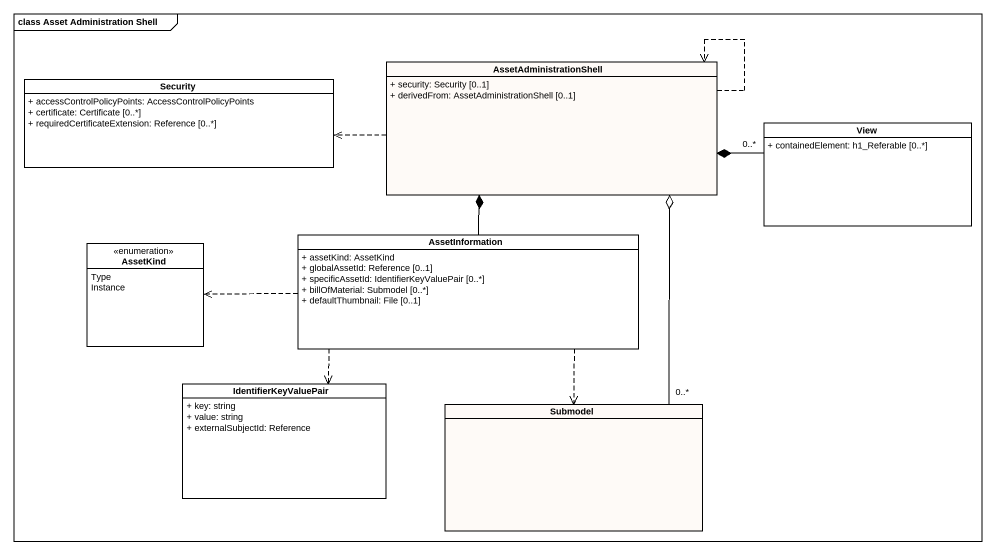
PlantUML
@startuml
mainframe class Asset Administration Shell
hide circle
hide empty members
skinparam classAttributeIconSize 0
class AssetAdministrationShell #FEFAF7 {
  + security: Security [0..1]
  + derivedFrom: AssetAdministrationShell [0..1]
}
class Security {
  + accessControlPolicyPoints: AccessControlPolicyPoints
  + certificate: Certificate [0..*]
  + requiredCertificateExtension: Reference [0..*]
}
class View {
  + containedElement: h1_Referable [0..*]
}
enum AssetKind {
  Type
  Instance
}
class AssetInformation {
  + assetKind: AssetKind
  + globalAssetId: Reference [0..1]
  + specificAssetId: IdentifierKeyValuePair [0..*]
  + billOfMaterial: Submodel [0..*]
  + defaultThumbnail: File [0..1]
}
class IdentifierKeyValuePair {
  + key: string
  + value: string
  + externalSubjectId: Reference
}
class Submodel #FEFAF7
AssetAdministrationShell ..> AssetAdministrationShell
AssetAdministrationShell .left.> Security
View "0..*" -left-* AssetAdministrationShell
AssetInformation -up-* AssetAdministrationShell
AssetInformation .left.> AssetKind
AssetInformation ..> IdentifierKeyValuePair
AssetInformation ..> Submodel
Submodel "0..*" -up-o AssetAdministrationShell
@enduml
